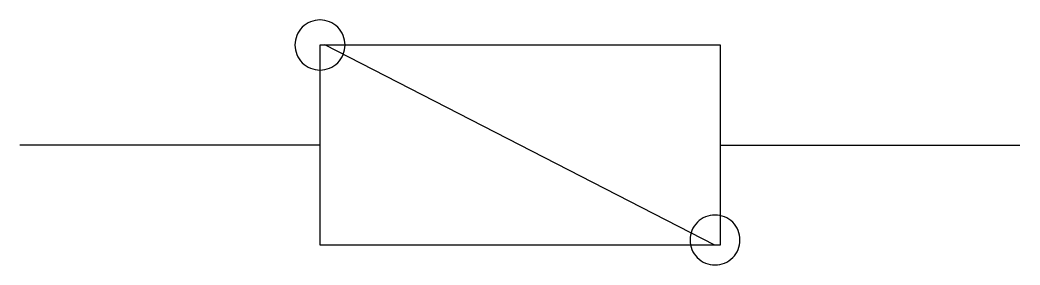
# Model space of a CAD drawing. Extents: x 2.8 to 16, y -3.8 to -0.6.
import ezdxf

# ---------------------------------------------------------------- set-up
doc = ezdxf.new("R2010")
doc.units = 0
doc.layers.add('DEFAULT_255_2_778', color=255, linetype='CONTINUOUS')

msp = doc.modelspace()

# ---------------------------------------------------------------- linework, layer by layer
at = {"layer": 'DEFAULT_255_2_778'}
for p, q in [((6.416, -0.893), (6.416, -0.893)), ((6.747, -3.539), (6.747, -0.893)), ((6.747, -0.893), (12.039, -0.893)), ((11.972, -3.539), (6.813, -0.893)), ((12.039, -0.893), (12.039, -3.539)), ((6.747, -2.216), (2.778, -2.216)), ((12.039, -2.216), (16.007, -2.216)), ((12.039, -3.539), (6.747, -3.539)), ((11.642, -3.473), (11.642, -3.473))]:
    msp.add_line(p, q, dxfattribs=at)
for centre, start, end in [((6.746, -0.892), 89.876, 180.124), ((6.748, -0.892), 359.8797, 90.1376), ((6.746, -0.894), 179.8624, 270.1203), ((6.748, -0.894), 269.8661, 0.1339), ((11.972, -3.472), 89.876, 180.124), ((11.973, -3.472), 359.8797, 90.1376), ((11.972, -3.473), 179.8624, 270.1203), ((11.973, -3.473), 269.8661, 0.1339)]:
    msp.add_arc(centre, 0.33, start, end, dxfattribs=at)

doc.saveas('drawing.dxf')
